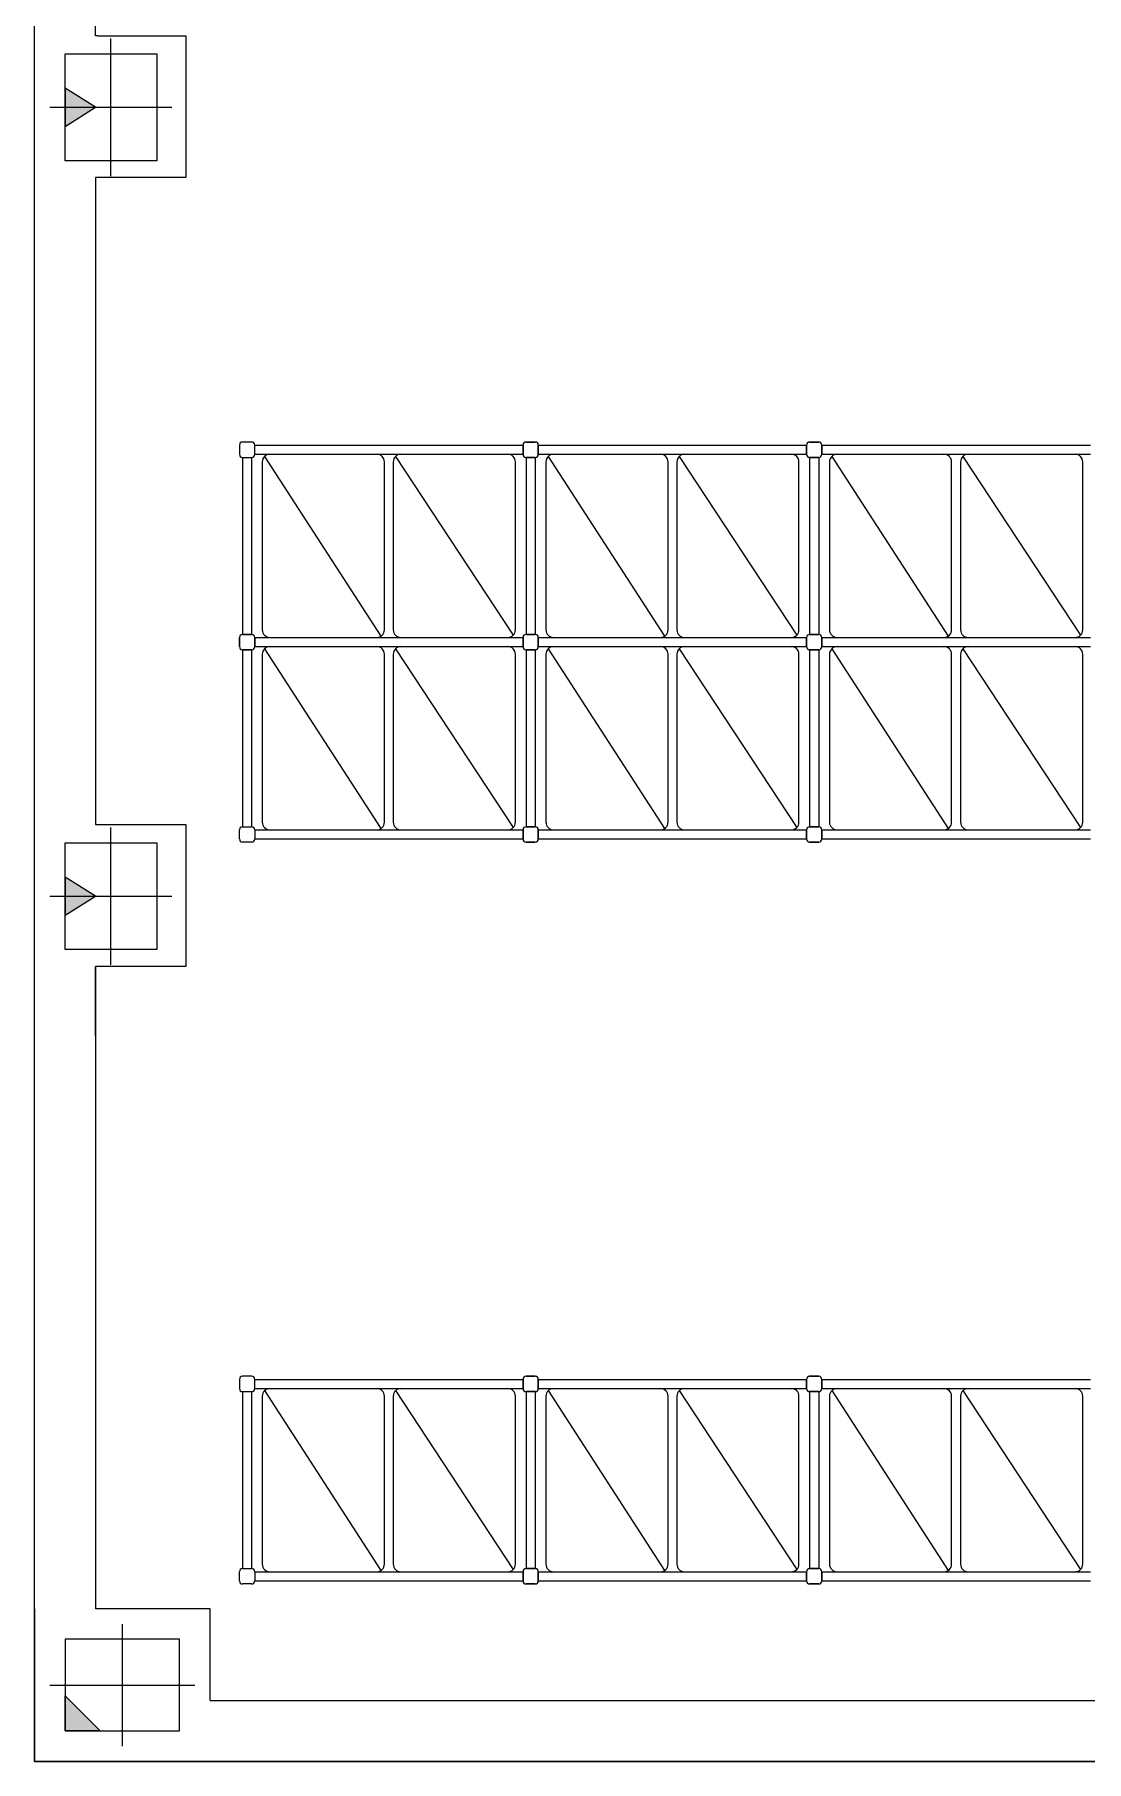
# Model space of a CAD drawing. Header units: millimetres. Extents: x 2385.3 to 2433.2, y 1897.2 to 1967.
# Drawn here: x 2385.96 to 2392.85, y 1897.24 to 1908.55 of the extents above; entities that cross this region are included whole.
import ezdxf

# ---------------------------------------------------------------- set-up
doc = ezdxf.new("R2010")
doc.units = ezdxf.units.MM
doc.linetypes.add('PLANTA1$0$CONTINUA', pattern=[0])

msp = doc.modelspace()

# ---------------------------------------------------------------- hatches: boundary and pattern name
for points in [[(2386.161, 1907.951), (2386.361, 1908.076), (2386.161, 1908.201)], [(2386.161, 1902.783), (2386.361, 1902.908), (2386.161, 1903.033)], [(2386.39, 1897.44), (2386.161, 1897.44), (2386.161, 1897.67)]]:
    msp.add_hatch(color=256).paths.add_polyline_path(points)

# ---------------------------------------------------------------- linework, layer by layer
for p, q in [((2385.961, 1907.616, 0), (2385.961, 1909.01, 0)), ((2386.361, 1908.545, 0), (2386.361, 1909.01, 0)), ((2386.376, 1908.545, 0), (2386.361, 1908.545, 0)), ((2386.461, 1907.626, 0), (2386.461, 1908.526, 0)), ((2386.161, 1907.726, 0), (2386.161, 1908.426, 0)), ((2386.161, 1908.426, 0), (2386.461, 1908.426, 0)), ((2386.461, 1908.426, 0), (2386.761, 1908.426, 0)), ((2386.761, 1908.426, 0), (2386.761, 1907.726, 0)), ((2386.361, 1908.076, 0), (2386.161, 1908.201, 0)), ((2386.161, 1908.201, 0), (2386.161, 1907.951, 0)), ((2385.961, 1905.08, 0), (2385.961, 1908.094, 0)), ((2386.061, 1908.076, 0), (2386.861, 1908.076, 0)), ((2386.161, 1907.951, 0), (2386.361, 1908.076, 0)), ((2386.761, 1907.726, 0), (2386.161, 1907.726, 0)), ((2385.961, 1898.24, 0), (2385.961, 1907.304, 0)), ((2386.461, 1902.458, 0), (2386.461, 1903.358, 0)), ((2386.161, 1903.258, 0), (2386.461, 1903.258, 0)), ((2386.161, 1902.558, 0), (2386.161, 1903.258, 0)), ((2386.461, 1903.258, 0), (2386.761, 1903.258, 0)), ((2386.761, 1903.258, 0), (2386.761, 1902.558, 0)), ((2386.361, 1902.908, 0), (2386.161, 1903.033, 0)), ((2386.161, 1903.033, 0), (2386.161, 1902.783, 0)), ((2386.061, 1902.908, 0), (2386.861, 1902.908, 0)), ((2386.161, 1902.783, 0), (2386.361, 1902.908, 0)), ((2386.761, 1902.558, 0), (2386.161, 1902.558, 0)), ((2386.361, 1902.342), (2386.361, 1902.448, 0)), ((2386.361, 1901.992), (2386.361, 1902.342)), ((2385.961, 1898.24, 0), (2385.961, 1900.067, 0)), ((2385.961, 1898.24, 0), (2385.961, 1897.24, 0)), ((2385.961, 1898.24, 0), (2385.961, 1898.24, 0)), ((2387.111, 1898.24, 0), (2386.361, 1898.24, 0)), ((2387.111, 1897.74, 0), (2387.111, 1898.24, 0)), ((2386.536, 1897.34, 0), (2386.536, 1898.14, 0)), ((2385.961, 1897.24), (2385.961, 1898.04)), ((2386.161, 1898.04, 0), (2386.161, 1897.44, 0)), ((2386.911, 1898.04, 0), (2386.161, 1898.04, 0)), ((2386.911, 1897.74, 0), (2386.911, 1898.04, 0)), ((2386.061, 1897.74, 0), (2387.011, 1897.74, 0)), ((2386.161, 1897.44, 0), (2386.161, 1897.67, 0)), ((2386.161, 1897.67, 0), (2386.39, 1897.44, 0)), ((2386.911, 1897.44, 0), (2386.911, 1897.74, 0)), ((2387.111, 1897.64, 0), (2387.111, 1897.74, 0)), ((2386.161, 1897.44, 0), (2386.911, 1897.44, 0)), ((2386.39, 1897.44, 0), (2386.161, 1897.44, 0)), ((2385.961, 1897.24, 0), (2387.111, 1897.24, 0)), ((2395.908, 1897.24), (2385.961, 1897.24)), ((2385.961, 1897.24), (2433.249, 1897.24))]:
    msp.add_line(p, q)
at = {"linetype": 'PLANTA1$0$CONTINUA'}
for p, q in [((2386.376, 1908.545, 0), (2386.951, 1908.545, 0)), ((2386.951, 1908.545, 0), (2386.951, 1907.616, 0)), ((2386.951, 1907.616, 0), (2386.361, 1907.616, 0)), ((2386.361, 1907.616), (2386.361, 1905.058)), ((2386.361, 1907.304), (2386.361, 1906.435)), ((2386.361, 1906.335), (2386.361, 1903.377)), ((2386.361, 1903.377, 0), (2386.951, 1903.377, 0)), ((2386.951, 1903.377, 0), (2386.951, 1902.958, 0)), ((2386.951, 1903.377, 0), (2386.951, 1902.448, 0)), ((2386.361, 1902.908, 0), (2386.361, 1902.908, 0)), ((2386.361, 1902.448), (2386.361, 1898.24)), ((2386.951, 1902.448, 0), (2386.361, 1902.448, 0)), ((2385.961, 1897.24), (2385.961, 1898.24)), ((2385.961, 1898.04), (2385.961, 1897.24)), ((2387.111, 1897.64, 0), (2393.732, 1897.64, 0)), ((2387.081, 1897.24), (2385.961, 1897.24)), ((2387.081, 1897.24, 0), (2404.986, 1897.24, 0))]:
    msp.add_line(p, q, dxfattribs=at)
at = {"color": 251, "true_color": 0x646464}
for p, q in [((2387.303, 1905.863, 0), (2387.303, 1905.803, 0)), ((2387.383, 1905.883, 0), (2387.323, 1905.883, 0)), ((2387.323, 1905.783, 0), (2387.383, 1905.783, 0)), ((2387.323, 1905.783, 0), (2387.323, 1904.623, 0)), ((2387.383, 1905.783, 0), (2387.383, 1904.623, 0)), ((2387.403, 1905.803, 0), (2387.403, 1905.863, 0)), ((2387.403, 1905.863, 0), (2389.161, 1905.863, 0)), ((2387.403, 1905.803, 0), (2389.161, 1905.803, 0)), ((2387.467, 1905.789, 0), (2388.23, 1904.611, 0)), ((2387.503, 1905.803, 0), (2388.203, 1905.803, 0)), ((2388.326, 1905.789, 0), (2389.096, 1904.618, 0)), ((2388.361, 1905.803, 0), (2389.061, 1905.803, 0)), ((2389.161, 1905.803, 0), (2389.161, 1905.863, 0)), ((2389.161, 1905.863, 0), (2389.161, 1905.803, 0)), ((2389.181, 1905.883, 0), (2389.241, 1905.883, 0)), ((2389.241, 1905.883, 0), (2389.181, 1905.883, 0)), ((2389.241, 1905.783, 0), (2389.181, 1905.783, 0)), ((2389.181, 1905.783, 0), (2389.181, 1904.623, 0)), ((2389.181, 1905.783, 0), (2389.241, 1905.783, 0)), ((2389.181, 1905.783, 0), (2389.181, 1904.623, 0)), ((2389.241, 1905.783, 0), (2389.241, 1904.623, 0)), ((2389.241, 1905.783, 0), (2389.241, 1904.623, 0)), ((2389.261, 1905.863, 0), (2389.261, 1905.803, 0)), ((2389.261, 1905.803, 0), (2389.261, 1905.863, 0)), ((2389.261, 1905.863, 0), (2391.019, 1905.863, 0)), ((2389.261, 1905.803, 0), (2391.019, 1905.803, 0)), ((2389.326, 1905.789, 0), (2390.088, 1904.611, 0)), ((2389.361, 1905.803, 0), (2390.061, 1905.803, 0)), ((2390.184, 1905.789, 0), (2390.955, 1904.618, 0)), ((2390.219, 1905.803, 0), (2390.919, 1905.803, 0)), ((2391.019, 1905.803, 0), (2391.019, 1905.863, 0)), ((2391.019, 1905.863, 0), (2391.019, 1905.803, 0)), ((2391.039, 1905.883, 0), (2391.099, 1905.883, 0)), ((2391.099, 1905.883, 0), (2391.039, 1905.883, 0)), ((2391.099, 1905.783, 0), (2391.039, 1905.783, 0)), ((2391.039, 1905.783, 0), (2391.039, 1904.623, 0)), ((2391.039, 1905.783, 0), (2391.099, 1905.783, 0)), ((2391.039, 1905.783, 0), (2391.039, 1904.623, 0)), ((2391.099, 1905.783, 0), (2391.099, 1904.623, 0)), ((2391.099, 1905.783, 0), (2391.099, 1904.623, 0)), ((2391.119, 1905.863, 0), (2391.119, 1905.803, 0)), ((2391.119, 1905.803, 0), (2391.119, 1905.863, 0)), ((2391.119, 1905.863, 0), (2392.878, 1905.863, 0)), ((2391.119, 1905.803, 0), (2392.878, 1905.803, 0)), ((2391.184, 1905.789, 0), (2391.946, 1904.611, 0)), ((2391.219, 1905.803, 0), (2391.919, 1905.803, 0)), ((2392.042, 1905.789, 0), (2392.813, 1904.618, 0)), ((2392.078, 1905.803, 0), (2392.778, 1905.803, 0)), ((2387.453, 1905.753, 0), (2387.453, 1904.653, 0)), ((2388.253, 1904.653, 0), (2388.253, 1905.753, 0)), ((2388.311, 1905.753, 0), (2388.311, 1904.653, 0)), ((2389.111, 1904.653, 0), (2389.111, 1905.753, 0)), ((2389.311, 1905.753, 0), (2389.311, 1904.653, 0)), ((2390.111, 1904.653, 0), (2390.111, 1905.753, 0)), ((2390.169, 1905.753, 0), (2390.169, 1904.653, 0)), ((2390.969, 1904.653, 0), (2390.969, 1905.753, 0)), ((2391.169, 1905.753, 0), (2391.169, 1904.653, 0)), ((2391.969, 1904.653, 0), (2391.969, 1905.753, 0)), ((2392.028, 1905.753, 0), (2392.028, 1904.653, 0)), ((2392.828, 1904.653, 0), (2392.828, 1905.753, 0)), ((2387.303, 1904.603, 0), (2387.303, 1904.543, 0)), ((2387.303, 1904.543, 0), (2387.303, 1904.603, 0)), ((2387.383, 1904.623, 0), (2387.323, 1904.623, 0)), ((2387.323, 1904.623, 0), (2387.383, 1904.623, 0)), ((2387.403, 1904.543, 0), (2387.403, 1904.603, 0)), ((2387.403, 1904.603, 0), (2389.161, 1904.603, 0)), ((2387.403, 1904.603, 0), (2387.403, 1904.543, 0)), ((2387.403, 1904.603, 0), (2389.161, 1904.603, 0)), ((2387.403, 1904.543, 0), (2389.161, 1904.543, 0)), ((2387.403, 1904.543, 0), (2389.161, 1904.543, 0)), ((2387.503, 1904.603, 0), (2388.203, 1904.603, 0)), ((2387.503, 1904.543, 0), (2388.203, 1904.543, 0)), ((2388.361, 1904.603, 0), (2389.061, 1904.603, 0)), ((2388.361, 1904.543, 0), (2389.061, 1904.543, 0)), ((2389.161, 1904.543, 0), (2389.161, 1904.603, 0)), ((2389.161, 1904.603, 0), (2389.161, 1904.543, 0)), ((2389.161, 1904.603, 0), (2389.161, 1904.543, 0)), ((2389.161, 1904.543, 0), (2389.161, 1904.603, 0)), ((2389.181, 1904.623, 0), (2389.241, 1904.623, 0)), ((2389.241, 1904.623, 0), (2389.181, 1904.623, 0)), ((2389.241, 1904.623, 0), (2389.181, 1904.623, 0)), ((2389.181, 1904.623, 0), (2389.241, 1904.623, 0)), ((2389.261, 1904.603, 0), (2389.261, 1904.543, 0)), ((2389.261, 1904.543, 0), (2389.261, 1904.603, 0)), ((2389.261, 1904.603, 0), (2391.019, 1904.603, 0)), ((2389.261, 1904.543, 0), (2389.261, 1904.603, 0)), ((2389.261, 1904.603, 0), (2389.261, 1904.543, 0)), ((2389.261, 1904.603, 0), (2391.019, 1904.603, 0)), ((2389.261, 1904.543, 0), (2391.019, 1904.543, 0)), ((2389.261, 1904.543, 0), (2391.019, 1904.543, 0)), ((2389.361, 1904.603, 0), (2390.061, 1904.603, 0)), ((2389.361, 1904.543, 0), (2390.061, 1904.543, 0)), ((2390.219, 1904.603, 0), (2390.919, 1904.603, 0)), ((2390.219, 1904.543, 0), (2390.919, 1904.543, 0)), ((2391.019, 1904.543, 0), (2391.019, 1904.603, 0)), ((2391.019, 1904.603, 0), (2391.019, 1904.543, 0)), ((2391.019, 1904.603, 0), (2391.019, 1904.543, 0)), ((2391.019, 1904.543, 0), (2391.019, 1904.603, 0)), ((2391.039, 1904.623, 0), (2391.099, 1904.623, 0)), ((2391.099, 1904.623, 0), (2391.039, 1904.623, 0)), ((2391.099, 1904.623, 0), (2391.039, 1904.623, 0)), ((2391.039, 1904.623, 0), (2391.099, 1904.623, 0)), ((2391.119, 1904.603, 0), (2391.119, 1904.543, 0)), ((2391.119, 1904.543, 0), (2391.119, 1904.603, 0)), ((2391.119, 1904.603, 0), (2392.878, 1904.603, 0)), ((2391.119, 1904.543, 0), (2391.119, 1904.603, 0)), ((2391.119, 1904.603, 0), (2391.119, 1904.543, 0)), ((2391.119, 1904.603, 0), (2392.878, 1904.603, 0)), ((2391.119, 1904.543, 0), (2392.878, 1904.543, 0)), ((2391.119, 1904.543, 0), (2392.878, 1904.543, 0)), ((2391.219, 1904.603, 0), (2391.919, 1904.603, 0)), ((2391.219, 1904.543, 0), (2391.919, 1904.543, 0)), ((2392.078, 1904.603, 0), (2392.778, 1904.603, 0)), ((2392.078, 1904.543, 0), (2392.778, 1904.543, 0)), ((2387.323, 1904.523, 0), (2387.383, 1904.523, 0)), ((2387.323, 1904.523, 0), (2387.323, 1903.363, 0)), ((2387.383, 1904.523, 0), (2387.323, 1904.523, 0)), ((2387.383, 1904.523, 0), (2387.383, 1903.363, 0)), ((2387.453, 1904.493, 0), (2387.453, 1903.393, 0)), ((2387.467, 1904.529, 0), (2388.23, 1903.351, 0)), ((2388.253, 1903.393, 0), (2388.253, 1904.493, 0)), ((2388.311, 1904.493, 0), (2388.311, 1903.393, 0)), ((2388.326, 1904.529, 0), (2389.096, 1903.358, 0)), ((2389.111, 1903.393, 0), (2389.111, 1904.493, 0)), ((2389.241, 1904.523, 0), (2389.181, 1904.523, 0)), ((2389.181, 1904.523, 0), (2389.181, 1903.363, 0)), ((2389.181, 1904.523, 0), (2389.241, 1904.523, 0)), ((2389.181, 1904.523, 0), (2389.181, 1903.363, 0)), ((2389.181, 1904.523, 0), (2389.241, 1904.523, 0)), ((2389.241, 1904.523, 0), (2389.181, 1904.523, 0)), ((2389.241, 1904.523, 0), (2389.241, 1903.363, 0)), ((2389.241, 1904.523, 0), (2389.241, 1903.363, 0)), ((2389.311, 1904.493, 0), (2389.311, 1903.393, 0)), ((2389.326, 1904.529, 0), (2390.088, 1903.351, 0)), ((2390.111, 1903.393, 0), (2390.111, 1904.493, 0)), ((2390.169, 1904.493, 0), (2390.169, 1903.393, 0)), ((2390.184, 1904.529, 0), (2390.955, 1903.358, 0)), ((2390.969, 1903.393, 0), (2390.969, 1904.493, 0)), ((2391.099, 1904.523, 0), (2391.039, 1904.523, 0)), ((2391.039, 1904.523, 0), (2391.039, 1903.363, 0)), ((2391.039, 1904.523, 0), (2391.099, 1904.523, 0)), ((2391.039, 1904.523, 0), (2391.039, 1903.363, 0)), ((2391.039, 1904.523, 0), (2391.099, 1904.523, 0)), ((2391.099, 1904.523, 0), (2391.039, 1904.523, 0)), ((2391.099, 1904.523, 0), (2391.099, 1903.363, 0)), ((2391.099, 1904.523, 0), (2391.099, 1903.363, 0)), ((2391.169, 1904.493, 0), (2391.169, 1903.393, 0)), ((2391.184, 1904.529, 0), (2391.946, 1903.351, 0)), ((2391.969, 1903.393, 0), (2391.969, 1904.493, 0)), ((2392.028, 1904.493, 0), (2392.028, 1903.393, 0)), ((2392.042, 1904.529, 0), (2392.813, 1903.358, 0)), ((2392.828, 1903.393, 0), (2392.828, 1904.493, 0)), ((2387.303, 1903.283, 0), (2387.303, 1903.343, 0)), ((2387.323, 1903.363, 0), (2387.383, 1903.363, 0)), ((2387.403, 1903.343, 0), (2387.403, 1903.283, 0)), ((2387.403, 1903.343, 0), (2389.161, 1903.343, 0)), ((2387.503, 1903.343, 0), (2388.203, 1903.343, 0)), ((2388.361, 1903.343, 0), (2389.061, 1903.343, 0)), ((2389.161, 1903.343, 0), (2389.161, 1903.283, 0)), ((2389.161, 1903.283, 0), (2389.161, 1903.343, 0)), ((2389.241, 1903.363, 0), (2389.181, 1903.363, 0)), ((2389.181, 1903.363, 0), (2389.241, 1903.363, 0)), ((2389.261, 1903.283, 0), (2389.261, 1903.343, 0)), ((2389.261, 1903.343, 0), (2389.261, 1903.283, 0)), ((2389.261, 1903.343, 0), (2391.019, 1903.343, 0)), ((2389.361, 1903.343, 0), (2390.061, 1903.343, 0)), ((2390.219, 1903.343, 0), (2390.919, 1903.343, 0)), ((2391.019, 1903.343, 0), (2391.019, 1903.283, 0)), ((2391.019, 1903.283, 0), (2391.019, 1903.343, 0)), ((2391.099, 1903.363, 0), (2391.039, 1903.363, 0)), ((2391.039, 1903.363, 0), (2391.099, 1903.363, 0)), ((2391.119, 1903.283, 0), (2391.119, 1903.343, 0)), ((2391.119, 1903.343, 0), (2391.119, 1903.283, 0)), ((2391.119, 1903.343, 0), (2392.878, 1903.343, 0)), ((2391.219, 1903.343, 0), (2391.919, 1903.343, 0)), ((2392.078, 1903.343, 0), (2392.778, 1903.343, 0)), ((2387.383, 1903.263, 0), (2387.323, 1903.263, 0)), ((2387.403, 1903.283, 0), (2389.161, 1903.283, 0)), ((2389.181, 1903.263, 0), (2389.241, 1903.263, 0)), ((2389.241, 1903.263, 0), (2389.181, 1903.263, 0)), ((2389.261, 1903.283, 0), (2391.019, 1903.283, 0)), ((2391.039, 1903.263, 0), (2391.099, 1903.263, 0)), ((2391.099, 1903.263, 0), (2391.039, 1903.263, 0)), ((2391.119, 1903.283, 0), (2392.878, 1903.283, 0)), ((2387.303, 1899.743, 0), (2387.303, 1899.683, 0)), ((2387.383, 1899.763, 0), (2387.323, 1899.763, 0)), ((2387.403, 1899.683, 0), (2387.403, 1899.743, 0)), ((2387.403, 1899.743, 0), (2389.161, 1899.743, 0)), ((2387.403, 1899.683, 0), (2389.161, 1899.683, 0)), ((2387.503, 1899.683, 0), (2388.203, 1899.683, 0)), ((2388.361, 1899.683, 0), (2389.061, 1899.683, 0)), ((2389.161, 1899.683, 0), (2389.161, 1899.743, 0)), ((2389.161, 1899.743, 0), (2389.161, 1899.683, 0)), ((2389.181, 1899.763, 0), (2389.241, 1899.763, 0)), ((2389.241, 1899.763, 0), (2389.181, 1899.763, 0)), ((2389.261, 1899.743, 0), (2389.261, 1899.683, 0)), ((2389.261, 1899.683, 0), (2389.261, 1899.743, 0)), ((2389.261, 1899.743, 0), (2391.019, 1899.743, 0)), ((2389.261, 1899.683, 0), (2391.019, 1899.683, 0)), ((2389.361, 1899.683, 0), (2390.061, 1899.683, 0)), ((2390.219, 1899.683, 0), (2390.919, 1899.683, 0)), ((2391.019, 1899.683, 0), (2391.019, 1899.743, 0)), ((2391.019, 1899.743, 0), (2391.019, 1899.683, 0)), ((2391.039, 1899.763, 0), (2391.099, 1899.763, 0)), ((2391.099, 1899.763, 0), (2391.039, 1899.763, 0)), ((2391.119, 1899.743, 0), (2391.119, 1899.683, 0)), ((2391.119, 1899.683, 0), (2391.119, 1899.743, 0)), ((2391.119, 1899.743, 0), (2392.878, 1899.743, 0)), ((2391.119, 1899.683, 0), (2392.878, 1899.683, 0)), ((2391.219, 1899.683, 0), (2391.919, 1899.683, 0)), ((2392.078, 1899.683, 0), (2392.778, 1899.683, 0)), ((2387.323, 1899.663, 0), (2387.383, 1899.663, 0)), ((2387.323, 1899.663, 0), (2387.323, 1898.503, 0)), ((2387.383, 1899.663, 0), (2387.383, 1898.503, 0)), ((2387.453, 1899.633, 0), (2387.453, 1898.533, 0)), ((2387.467, 1899.669, 0), (2388.23, 1898.491, 0)), ((2388.253, 1898.533, 0), (2388.253, 1899.633, 0)), ((2388.311, 1899.633, 0), (2388.311, 1898.533, 0)), ((2388.326, 1899.669, 0), (2389.096, 1898.498, 0)), ((2389.111, 1898.533, 0), (2389.111, 1899.633, 0)), ((2389.241, 1899.663, 0), (2389.181, 1899.663, 0)), ((2389.181, 1899.663, 0), (2389.181, 1898.503, 0)), ((2389.181, 1899.663, 0), (2389.241, 1899.663, 0)), ((2389.181, 1899.663, 0), (2389.181, 1898.503, 0)), ((2389.241, 1899.663, 0), (2389.241, 1898.503, 0)), ((2389.241, 1899.663, 0), (2389.241, 1898.503, 0)), ((2389.311, 1899.633, 0), (2389.311, 1898.533, 0)), ((2389.326, 1899.669, 0), (2390.088, 1898.491, 0)), ((2390.111, 1898.533, 0), (2390.111, 1899.633, 0)), ((2390.169, 1899.633, 0), (2390.169, 1898.533, 0)), ((2390.184, 1899.669, 0), (2390.955, 1898.498, 0)), ((2390.969, 1898.533, 0), (2390.969, 1899.633, 0)), ((2391.099, 1899.663, 0), (2391.039, 1899.663, 0)), ((2391.039, 1899.663, 0), (2391.039, 1898.503, 0)), ((2391.039, 1899.663, 0), (2391.099, 1899.663, 0)), ((2391.039, 1899.663, 0), (2391.039, 1898.503, 0)), ((2391.099, 1899.663, 0), (2391.099, 1898.503, 0)), ((2391.099, 1899.663, 0), (2391.099, 1898.503, 0)), ((2391.169, 1899.633, 0), (2391.169, 1898.533, 0)), ((2391.184, 1899.669, 0), (2391.946, 1898.491, 0)), ((2391.969, 1898.533, 0), (2391.969, 1899.633, 0)), ((2392.028, 1899.633, 0), (2392.028, 1898.533, 0)), ((2392.042, 1899.669, 0), (2392.813, 1898.498, 0)), ((2392.828, 1898.533, 0), (2392.828, 1899.633, 0)), ((2387.303, 1898.423, 0), (2387.303, 1898.483, 0)), ((2387.323, 1898.503, 0), (2387.383, 1898.503, 0)), ((2387.403, 1898.483, 0), (2387.403, 1898.423, 0)), ((2387.403, 1898.483, 0), (2389.161, 1898.483, 0)), ((2387.503, 1898.483, 0), (2388.203, 1898.483, 0)), ((2388.361, 1898.483, 0), (2389.061, 1898.483, 0)), ((2389.161, 1898.483, 0), (2389.161, 1898.423, 0)), ((2389.161, 1898.423, 0), (2389.161, 1898.483, 0)), ((2389.241, 1898.503, 0), (2389.181, 1898.503, 0)), ((2389.181, 1898.503, 0), (2389.241, 1898.503, 0)), ((2389.261, 1898.423, 0), (2389.261, 1898.483, 0)), ((2389.261, 1898.483, 0), (2389.261, 1898.423, 0)), ((2389.261, 1898.483, 0), (2391.019, 1898.483, 0)), ((2389.361, 1898.483, 0), (2390.061, 1898.483, 0)), ((2390.219, 1898.483, 0), (2390.919, 1898.483, 0)), ((2391.019, 1898.483, 0), (2391.019, 1898.423, 0)), ((2391.019, 1898.423, 0), (2391.019, 1898.483, 0)), ((2391.099, 1898.503, 0), (2391.039, 1898.503, 0)), ((2391.039, 1898.503, 0), (2391.099, 1898.503, 0)), ((2391.119, 1898.423, 0), (2391.119, 1898.483, 0)), ((2391.119, 1898.483, 0), (2391.119, 1898.423, 0)), ((2391.119, 1898.483, 0), (2392.878, 1898.483, 0)), ((2391.219, 1898.483, 0), (2391.919, 1898.483, 0)), ((2392.078, 1898.483, 0), (2392.778, 1898.483, 0)), ((2387.383, 1898.403, 0), (2387.323, 1898.403, 0)), ((2387.403, 1898.423, 0), (2389.161, 1898.423, 0)), ((2389.181, 1898.403, 0), (2389.241, 1898.403, 0)), ((2389.241, 1898.403, 0), (2389.181, 1898.403, 0)), ((2389.261, 1898.423, 0), (2391.019, 1898.423, 0)), ((2391.039, 1898.403, 0), (2391.099, 1898.403, 0)), ((2391.099, 1898.403, 0), (2391.039, 1898.403, 0)), ((2391.119, 1898.423, 0), (2392.878, 1898.423, 0))]:
    msp.add_line(p, q, dxfattribs=at)
for centre, radius, start, end in [((2387.323, 1905.863, 0), 0.02, 90, 180), ((2387.323, 1905.803, 0), 0.02, 180, 270), ((2387.383, 1905.863, 0), 0.02, 360, 90), ((2387.383, 1905.803, 0), 0.02, 270, 0), ((2387.503, 1905.753, 0), 0.05, 90, 180), ((2388.203, 1905.753, 0), 0.05, 0, 90), ((2388.361, 1905.753, 0), 0.05, 90, 180), ((2389.061, 1905.753, 0), 0.05, 0, 90), ((2389.181, 1905.863, 0), 0.02, 90, 180), ((2389.181, 1905.863, 0), 0.02, 90, 180), ((2389.181, 1905.803, 0), 0.02, 180, 270), ((2389.181, 1905.803, 0), 0.02, 180, 270), ((2389.241, 1905.863, 0), 0.02, 360, 90), ((2389.241, 1905.863, 0), 0.02, 0, 90), ((2389.241, 1905.803, 0), 0.02, 270, 360), ((2389.241, 1905.803, 0), 0.02, 270, 0), ((2389.361, 1905.753, 0), 0.05, 90, 180), ((2390.061, 1905.753, 0), 0.05, 0, 90), ((2390.219, 1905.753, 0), 0.05, 90, 180), ((2390.919, 1905.753, 0), 0.05, 0, 90), ((2391.039, 1905.863, 0), 0.02, 90, 180), ((2391.039, 1905.863, 0), 0.02, 90, 180), ((2391.039, 1905.803, 0), 0.02, 180, 270), ((2391.039, 1905.803, 0), 0.02, 180, 270), ((2391.099, 1905.863, 0), 0.02, 360, 90), ((2391.099, 1905.863, 0), 0.02, 360, 90), ((2391.099, 1905.803, 0), 0.02, 270, 360), ((2391.099, 1905.803, 0), 0.02, 270, 0), ((2391.219, 1905.753, 0), 0.05, 90, 180), ((2391.919, 1905.753, 0), 0.05, 0, 90), ((2392.078, 1905.753, 0), 0.05, 90, 180), ((2392.778, 1905.753, 0), 0.05, 0, 90), ((2387.503, 1904.653, 0), 0.05, 180, 270), ((2388.203, 1904.653, 0), 0.05, 270, 0), ((2388.361, 1904.653, 0), 0.05, 180, 270), ((2389.061, 1904.653, 0), 0.05, 270, 0), ((2389.361, 1904.653, 0), 0.05, 180, 270), ((2390.061, 1904.653, 0), 0.05, 270, 0), ((2390.219, 1904.653, 0), 0.05, 180, 270), ((2390.919, 1904.653, 0), 0.05, 270, 0), ((2391.219, 1904.653, 0), 0.05, 180, 270), ((2391.919, 1904.653, 0), 0.05, 270, 0), ((2392.078, 1904.653, 0), 0.05, 180, 270), ((2392.778, 1904.653, 0), 0.05, 270, 0), ((2387.323, 1904.603, 0), 0.02, 90, 180), ((2387.323, 1904.603, 0), 0.02, 90, 180), ((2387.323, 1904.543, 0), 0.02, 180, 270), ((2387.323, 1904.543, 0), 0.02, 180, 270), ((2387.383, 1904.603, 0), 0.02, 360, 90), ((2387.383, 1904.603, 0), 0.02, 360, 90), ((2387.383, 1904.543, 0), 0.02, 270, 0), ((2387.383, 1904.543, 0), 0.02, 270, 0), ((2387.503, 1904.493, 0), 0.05, 90, 180), ((2388.203, 1904.493, 0), 0.05, 0, 90), ((2388.361, 1904.493, 0), 0.05, 90, 180), ((2389.061, 1904.493, 0), 0.05, 0, 90), ((2389.181, 1904.603, 0), 0.02, 90, 180), ((2389.181, 1904.603, 0), 0.02, 90, 180), ((2389.181, 1904.603, 0), 0.02, 90, 180), ((2389.181, 1904.603, 0), 0.02, 90, 180), ((2389.181, 1904.543, 0), 0.02, 180, 270), ((2389.181, 1904.543, 0), 0.02, 180, 270), ((2389.181, 1904.543, 0), 0.02, 180, 270), ((2389.181, 1904.543, 0), 0.02, 180, 270), ((2389.241, 1904.603, 0), 0.02, 360, 90), ((2389.241, 1904.603, 0), 0.02, 0, 90), ((2389.241, 1904.603, 0), 0.02, 0, 90), ((2389.241, 1904.603, 0), 0.02, 0, 90), ((2389.241, 1904.543, 0), 0.02, 270, 360), ((2389.241, 1904.543, 0), 0.02, 270, 0), ((2389.241, 1904.543, 0), 0.02, 270, 0), ((2389.241, 1904.543, 0), 0.02, 270, 0), ((2389.361, 1904.493, 0), 0.05, 90, 180), ((2390.061, 1904.493, 0), 0.05, 0, 90), ((2390.219, 1904.493, 0), 0.05, 90, 180), ((2390.919, 1904.493, 0), 0.05, 0, 90), ((2391.039, 1904.603, 0), 0.02, 90, 180), ((2391.039, 1904.603, 0), 0.02, 90, 180), ((2391.039, 1904.603, 0), 0.02, 90, 180), ((2391.039, 1904.603, 0), 0.02, 90, 180), ((2391.039, 1904.543, 0), 0.02, 180, 270), ((2391.039, 1904.543, 0), 0.02, 180, 270), ((2391.039, 1904.543, 0), 0.02, 180, 270), ((2391.039, 1904.543, 0), 0.02, 180, 270), ((2391.099, 1904.603, 0), 0.02, 360, 90), ((2391.099, 1904.603, 0), 0.02, 360, 90), ((2391.099, 1904.603, 0), 0.02, 0, 90), ((2391.099, 1904.603, 0), 0.02, 360, 90), ((2391.099, 1904.543, 0), 0.02, 270, 360), ((2391.099, 1904.543, 0), 0.02, 270, 0), ((2391.099, 1904.543, 0), 0.02, 270, 0), ((2391.099, 1904.543, 0), 0.02, 270, 0), ((2391.219, 1904.493, 0), 0.05, 90, 180), ((2391.919, 1904.493, 0), 0.05, 0, 90), ((2392.078, 1904.493, 0), 0.05, 90, 180), ((2392.778, 1904.493, 0), 0.05, 0, 90), ((2387.323, 1903.343, 0), 0.02, 90, 180), ((2387.383, 1903.343, 0), 0.02, 360, 90), ((2387.503, 1903.393, 0), 0.05, 180, 270), ((2388.203, 1903.393, 0), 0.05, 270, 0), ((2388.361, 1903.393, 0), 0.05, 180, 270), ((2389.061, 1903.393, 0), 0.05, 270, 0), ((2389.181, 1903.343, 0), 0.02, 90, 180), ((2389.181, 1903.343, 0), 0.02, 90, 180), ((2389.241, 1903.343, 0), 0.02, 0, 90), ((2389.241, 1903.343, 0), 0.02, 0, 90), ((2389.361, 1903.393, 0), 0.05, 180, 270), ((2390.061, 1903.393, 0), 0.05, 270, 0), ((2390.219, 1903.393, 0), 0.05, 180, 270), ((2390.919, 1903.393, 0), 0.05, 270, 0), ((2391.039, 1903.343, 0), 0.02, 90, 180), ((2391.039, 1903.343, 0), 0.02, 90, 180), ((2391.099, 1903.343, 0), 0.02, 0, 90), ((2391.099, 1903.343, 0), 0.02, 360, 90), ((2391.219, 1903.393, 0), 0.05, 180, 270), ((2391.919, 1903.393, 0), 0.05, 270, 0), ((2392.078, 1903.393, 0), 0.05, 180, 270), ((2392.778, 1903.393, 0), 0.05, 270, 0), ((2387.323, 1903.283, 0), 0.02, 180, 270), ((2387.383, 1903.283, 0), 0.02, 270, 0), ((2389.181, 1903.283, 0), 0.02, 180, 270), ((2389.181, 1903.283, 0), 0.02, 180, 270), ((2389.241, 1903.283, 0), 0.02, 270, 0), ((2389.241, 1903.283, 0), 0.02, 270, 360), ((2391.039, 1903.283, 0), 0.02, 180, 270), ((2391.039, 1903.283, 0), 0.02, 180, 270), ((2391.099, 1903.283, 0), 0.02, 270, 0), ((2391.099, 1903.283, 0), 0.02, 270, 0), ((2387.323, 1899.743, 0), 0.02, 90, 180), ((2387.323, 1899.683, 0), 0.02, 180, 270), ((2387.383, 1899.743, 0), 0.02, 0, 90), ((2387.383, 1899.683, 0), 0.02, 270, 0), ((2387.503, 1899.633, 0), 0.05, 90, 180), ((2388.203, 1899.633, 0), 0.05, 0, 90), ((2388.361, 1899.633, 0), 0.05, 90, 180), ((2389.061, 1899.633, 0), 0.05, 0, 90), ((2389.181, 1899.743, 0), 0.02, 90, 180), ((2389.181, 1899.743, 0), 0.02, 90, 180), ((2389.181, 1899.683, 0), 0.02, 180, 270), ((2389.181, 1899.683, 0), 0.02, 180, 270), ((2389.241, 1899.743, 0), 0.02, 360, 90), ((2389.241, 1899.743, 0), 0.02, 0, 90), ((2389.241, 1899.683, 0), 0.02, 270, 360), ((2389.241, 1899.683, 0), 0.02, 270, 0), ((2389.361, 1899.633, 0), 0.05, 90, 180), ((2390.061, 1899.633, 0), 0.05, 0, 90), ((2390.219, 1899.633, 0), 0.05, 90, 180), ((2390.919, 1899.633, 0), 0.05, 0, 90), ((2391.039, 1899.743, 0), 0.02, 90, 180), ((2391.039, 1899.743, 0), 0.02, 90, 180), ((2391.039, 1899.683, 0), 0.02, 180, 270), ((2391.039, 1899.683, 0), 0.02, 180, 270), ((2391.099, 1899.743, 0), 0.02, 360, 90), ((2391.099, 1899.743, 0), 0.02, 0, 90), ((2391.099, 1899.683, 0), 0.02, 270, 360), ((2391.099, 1899.683, 0), 0.02, 270, 0), ((2391.219, 1899.633, 0), 0.05, 90, 180), ((2391.919, 1899.633, 0), 0.05, 0, 90), ((2392.078, 1899.633, 0), 0.05, 90, 180), ((2392.778, 1899.633, 0), 0.05, 0, 90), ((2387.323, 1898.483, 0), 0.02, 90, 180), ((2387.383, 1898.483, 0), 0.02, 0, 90), ((2387.503, 1898.533, 0), 0.05, 180, 270), ((2388.203, 1898.533, 0), 0.05, 270, 0), ((2388.361, 1898.533, 0), 0.05, 180, 270), ((2389.061, 1898.533, 0), 0.05, 270, 0), ((2389.181, 1898.483, 0), 0.02, 90, 180), ((2389.181, 1898.483, 0), 0.02, 90, 180), ((2389.241, 1898.483, 0), 0.02, 0, 90), ((2389.241, 1898.483, 0), 0.02, 0, 90), ((2389.361, 1898.533, 0), 0.05, 180, 270), ((2390.061, 1898.533, 0), 0.05, 270, 0), ((2390.219, 1898.533, 0), 0.05, 180, 270), ((2390.919, 1898.533, 0), 0.05, 270, 0), ((2391.039, 1898.483, 0), 0.02, 90, 180), ((2391.039, 1898.483, 0), 0.02, 90, 180), ((2391.099, 1898.483, 0), 0.02, 0, 90), ((2391.099, 1898.483, 0), 0.02, 0, 90), ((2391.219, 1898.533, 0), 0.05, 180, 270), ((2391.919, 1898.533, 0), 0.05, 270, 0), ((2392.078, 1898.533, 0), 0.05, 180, 270), ((2392.778, 1898.533, 0), 0.05, 270, 0), ((2387.323, 1898.423, 0), 0.02, 180, 270), ((2387.383, 1898.423, 0), 0.02, 270, 0), ((2389.181, 1898.423, 0), 0.02, 180, 270), ((2389.181, 1898.423, 0), 0.02, 180, 270), ((2389.241, 1898.423, 0), 0.02, 270, 0), ((2389.241, 1898.423, 0), 0.02, 270, 0), ((2391.039, 1898.423, 0), 0.02, 180, 270), ((2391.039, 1898.423, 0), 0.02, 180, 270), ((2391.099, 1898.423, 0), 0.02, 270, 0), ((2391.099, 1898.423, 0), 0.02, 270, 0)]:
    msp.add_arc(centre, radius, start, end, dxfattribs=at)

doc.saveas('drawing.dxf')
